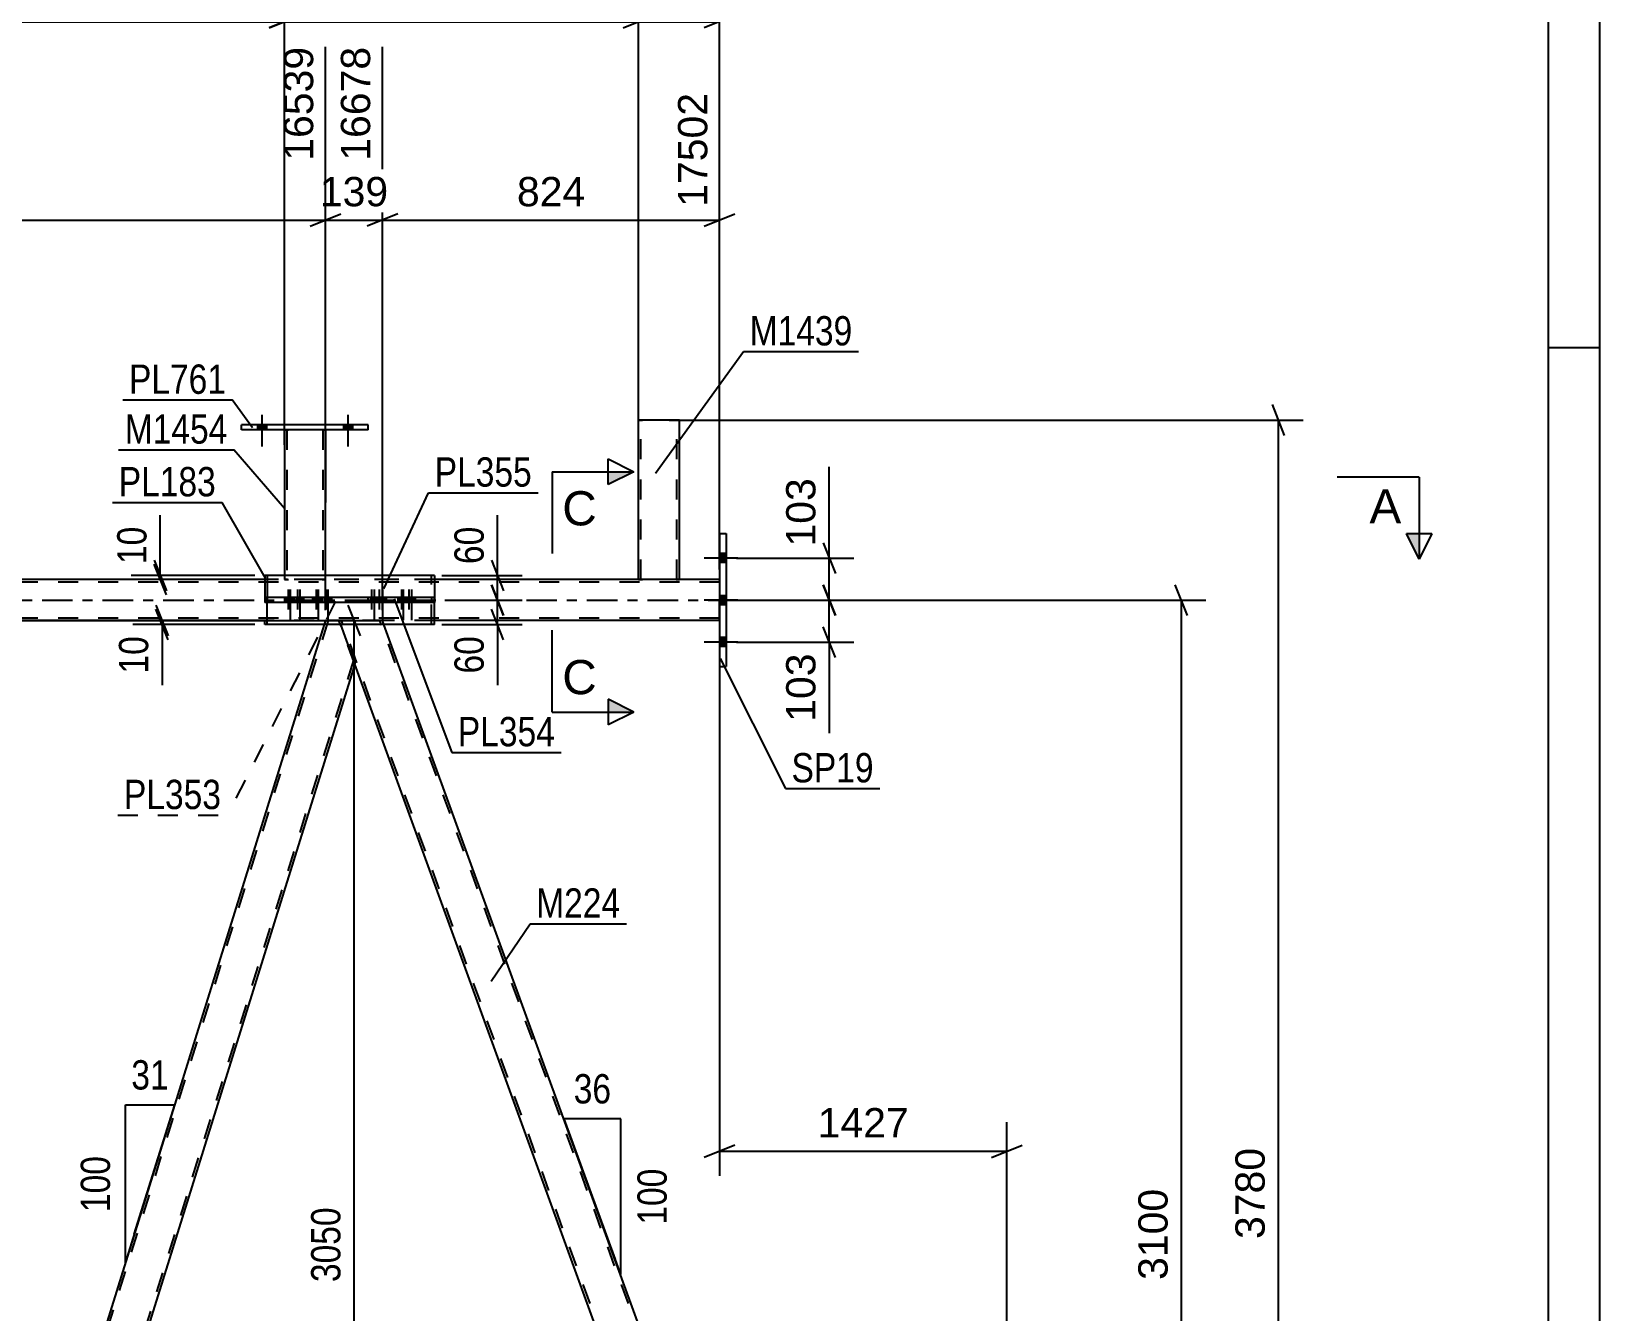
# Model space of a CAD drawing. Header units: millimetres. Extents: x -57 to 784, y -422 to 172.
# Drawn here: x 630.6 to 783.9, y -69.5 to 55.6 of the extents above; entities that cross this region are included whole.
import ezdxf

# ---------------------------------------------------------------- set-up
doc = ezdxf.new("R2010")
doc.units = ezdxf.units.MM
doc.linetypes.add('DXK_LINE_DOT2', pattern=[3.9198, 1.9599, -1.9599])
doc.linetypes.add('DXK_LINE_DOT3', pattern=[5.9187, 2.979, -0.9799, 0.9799, -0.9799])
doc.styles.add('Arial', font='ARIAL.TTF', dxfattribs={"height": 0.2})
doc.styles.add('Arial Narrow', font='ARIALN.TTF', dxfattribs={"height": 0.2})

# ---------------------------------------------------------------- blocks, each defined once
blk = doc.blocks.new('Unknown-122572092-1115')
at = {"color": 5, "linetype": 'Continuous'}
for p, q in [((783.89, -422.36), (783.89, 171.64)), ((778.89, -417.36), (778.89, 166.64)), ((783.89, 24.64), (778.89, 24.64))]:
    blk.add_line(p, q, dxfattribs=at)
blk = doc.blocks.new('Bolt-122572092-3115 - 3067')
at = {"linetype": 'Continuous'}
for points in [[(656.23, 0.24), (655.51, 0.24), (655.51, -0.24), (656.23, -0.24)], [(657.16, 0.24), (656.44, 0.24), (656.44, -0.24), (657.16, -0.24)], [(658.98, 0.24), (658.26, 0.24), (658.26, -0.24), (658.98, -0.24)], [(659.9, 0.24), (659.18, 0.24), (659.18, -0.24), (659.9, -0.24)]]:
    blk.add_hatch(color=1, dxfattribs=at).paths.add_polyline_path(points)
at = {"color": 1, "linetype": 'Continuous'}
for p, q in [((655.51, 0.24), (655.51, -0.24)), ((655.87, 1.04), (655.87, -1.96)), ((656.23, 0.24), (656.23, -0.24)), ((656.44, 0.24), (656.44, -0.24)), ((656.8, 1.04), (656.8, -1.96)), ((657.16, 0.24), (657.16, -0.24)), ((658.26, 0.24), (658.26, -0.24)), ((658.62, 1.04), (658.62, -1.96)), ((658.98, 0.24), (658.98, -0.24)), ((659.18, 0.24), (659.18, -0.24)), ((659.54, 1.04), (659.54, -1.96)), ((659.9, 0.24), (659.9, -0.24))]:
    blk.add_line(p, q, dxfattribs=at)
blk = doc.blocks.new('Part-122572092-3160 - 3067')
at = {"color": 2, "linetype": 'Continuous'}
for p, q in [((689.92, 17.6), (689.92, 17.6)), ((689.92, 2), (689.92, 17.6)), ((689.92, 17.6), (689.96, 17.6)), ((689.96, 17.6), (690.06, 17.6)), ((690.06, 17.6), (690.22, 17.6)), ((693.62, 17.6), (690.22, 17.6)), ((693.62, 17.6), (693.78, 17.6)), ((693.78, 17.6), (693.88, 17.6)), ((693.88, 17.6), (693.92, 17.6)), ((693.92, 17.6), (693.92, 17.6)), ((693.92, 2), (693.92, 17.6)), ((689.92, 2), (689.92, 2)), ((689.95, 2), (689.92, 2)), ((690.06, 2), (689.95, 2)), ((690.21, 2), (690.06, 2)), ((693.62, 2), (690.21, 2)), ((693.78, 2), (693.62, 2)), ((693.88, 2), (693.78, 2)), ((693.92, 2), (693.88, 2)), ((693.92, 2), (693.92, 2))]:
    blk.add_line(p, q, dxfattribs=at)
at = {"color": 7, "linetype": 'DXK_LINE_DOT2'}
for p, q in [((689.92, 2), (689.92, 17.6)), ((689.96, 17.6), (689.92, 17.6)), ((690.06, 17.6), (689.96, 17.6)), ((690.18, 17.6), (690.06, 17.6)), ((690.16, 2), (690.16, 17.6)), ((690.16, 2), (690.16, 17.6)), ((690.16, 17.6), (690.16, 17.6)), ((690.18, 17.6), (690.16, 17.6)), ((690.16, 17.6), (690.18, 17.6)), ((693.62, 17.6), (690.18, 17.6)), ((690.23, 17.6), (690.18, 17.6)), ((690.18, 17.6), (690.23, 17.6)), ((693.53, 17.6), (690.23, 17.6)), ((690.23, 17.6), (690.31, 17.6)), ((693.61, 17.6), (690.31, 17.6)), ((693.53, 17.6), (693.61, 17.6)), ((693.61, 17.6), (693.62, 17.6)), ((693.61, 17.6), (693.66, 17.6)), ((693.62, 17.6), (693.66, 17.6)), ((693.78, 17.6), (693.62, 17.6)), ((693.66, 17.6), (693.68, 17.6)), ((693.66, 17.6), (693.68, 17.6)), ((693.68, 2), (693.68, 17.6)), ((693.68, 2), (693.68, 17.6)), ((693.68, 17.6), (693.68, 17.6)), ((693.88, 17.6), (693.78, 17.6)), ((693.92, 17.6), (693.88, 17.6)), ((693.92, 2), (693.92, 17.6)), ((689.92, 2), (689.95, 2)), ((689.95, 2), (690.06, 2)), ((690.06, 2), (690.21, 2)), ((690.16, 2), (690.16, 2)), ((690.17, 2), (690.16, 2)), ((690.16, 2), (690.17, 2)), ((690.23, 2), (690.17, 2)), ((690.17, 2), (690.23, 2)), ((693.62, 2), (690.21, 2)), ((693.53, 2), (690.23, 2)), ((690.23, 2), (690.3, 2)), ((693.66, 2), (690.3, 2)), ((693.61, 2), (693.53, 2)), ((693.66, 2), (693.61, 2)), ((693.62, 2), (693.78, 2)), ((693.68, 2), (693.66, 2)), ((693.66, 2), (693.68, 2)), ((693.68, 2), (693.68, 2)), ((693.78, 2), (693.88, 2)), ((693.88, 2), (693.92, 2))]:
    blk.add_line(p, q, dxfattribs=at)
blk = doc.blocks.new('Part-122572092-3575 - 3067')
at = {"color": 2, "linetype": 'Continuous'}
for p, q in [((669.98, 0.24), (653.61, 0.24)), ((653.61, 0.24), (653.61, -0.24)), ((659.69, -0.24), (659.69, 0.24)), ((663.93, -0.24), (663.93, 0.24)), ((669.98, 0.24), (669.98, -0.24)), ((669.98, -0.24), (653.61, -0.24))]:
    blk.add_line(p, q, dxfattribs=at)
blk = doc.blocks.new('Part-122572092-3249 - 3067')
at = {"color": 7, "linetype": 'DXK_LINE_DOT2'}
for p, q in [((697.85, 1.76), (33.83, 1.76)), ((697.85, 2), (55.31, 2)), ((669.98, 2), (653.61, 2)), ((693.92, 2), (689.92, 2)), ((697.85, -2), (697.85, 2)), ((697.85, -1.76), (33.83, -1.76)), ((669.98, -2), (64.7, -2)), ((669.98, -2), (653.61, -2))]:
    blk.add_line(p, q, dxfattribs=at)
at = {"color": 2, "linetype": 'Continuous'}
for p, q in [((653.61, 2), (619.3, 2)), ((689.92, 2), (669.98, 2)), ((697.85, 2), (693.92, 2)), ((653.61, -2), (584.78, -2)), ((697.85, -2), (669.98, -2))]:
    blk.add_line(p, q, dxfattribs=at)
at = {"color": 7, "linetype": 'DXK_LINE_DOT3'}
blk.add_line((33.83, 0), (707.85, 0), dxfattribs=at)
blk = doc.blocks.new('Part-122572092-3274 - 3067')
at = {"color": 2, "linetype": 'Continuous'}
for p, q in [((651.11, 16.64), (651.11, 17.12)), ((663.51, 17.12), (651.11, 17.12)), ((663.51, 16.64), (663.51, 17.12)), ((663.51, 16.64), (651.11, 16.64))]:
    blk.add_line(p, q, dxfattribs=at)
blk = doc.blocks.new('Part-122572092-3279 - 3067')
at = {"color": 2, "linetype": 'Continuous'}
for p, q in [((655.31, 16.64), (655.3, 2.4)), ((659.31, 16.64), (659.3, 2.4))]:
    blk.add_line(p, q, dxfattribs=at)
at = {"color": 7, "linetype": 'DXK_LINE_DOT2'}
for p, q in [((655.31, 16.64), (655.31, 16.64)), ((655.31, 16.64), (655.31, 16.64)), ((655.31, 16.64), (655.31, 16.64)), ((655.34, 16.64), (655.31, 16.64)), ((655.31, 16.64), (655.34, 16.64)), ((655.45, 16.64), (655.34, 16.64)), ((655.34, 16.64), (655.45, 16.64)), ((655.6, 16.64), (655.45, 16.64)), ((655.45, 16.64), (655.6, 16.64)), ((655.55, 16.64), (655.54, 2)), ((655.55, 16.64), (655.55, 16.64)), ((655.56, 16.64), (655.55, 16.64)), ((655.55, 16.64), (655.56, 16.64)), ((655.62, 16.64), (655.56, 16.64)), ((655.56, 16.64), (655.62, 16.64)), ((659.01, 16.64), (655.6, 16.64)), ((659.01, 16.64), (655.6, 16.64)), ((658.92, 16.64), (655.62, 16.64)), ((655.62, 16.64), (655.69, 16.64)), ((658.99, 16.64), (655.69, 16.64)), ((658.99, 16.64), (658.92, 16.64)), ((659.05, 16.64), (658.99, 16.64)), ((658.99, 16.64), (659.05, 16.64)), ((659.01, 16.64), (659.16, 16.64)), ((659.16, 16.64), (659.01, 16.64)), ((659.07, 16.64), (659.05, 16.64)), ((659.05, 16.64), (659.07, 16.64)), ((659.07, 16.64), (659.06, 2)), ((659.07, 16.64), (659.07, 16.64)), ((659.16, 16.64), (659.27, 16.64)), ((659.27, 16.64), (659.16, 16.64)), ((659.27, 16.64), (659.31, 16.64)), ((659.31, 16.64), (659.27, 16.64)), ((659.31, 16.64), (659.31, 16.64)), ((659.31, 16.64), (659.31, 16.64)), ((659.31, 16.64), (659.31, 16.64)), ((655.3, 2.4), (655.3, 2)), ((655.34, 2), (655.3, 2)), ((655.3, 2), (655.34, 2)), ((655.44, 2), (655.34, 2)), ((655.34, 2), (655.44, 2)), ((655.6, 2), (655.44, 2)), ((655.44, 2), (655.6, 2)), ((655.56, 2), (655.54, 2)), ((655.54, 2), (655.56, 2)), ((655.61, 2), (655.56, 2)), ((655.56, 2), (655.61, 2)), ((659, 2), (655.6, 2)), ((659, 2), (655.6, 2)), ((658.91, 2), (655.61, 2)), ((655.61, 2), (655.69, 2)), ((658.99, 2), (655.69, 2)), ((658.99, 2), (658.91, 2)), ((659.04, 2), (658.99, 2)), ((658.99, 2), (659.04, 2)), ((659, 2), (659.16, 2)), ((659.16, 2), (659, 2)), ((659.06, 2), (659.04, 2)), ((659.04, 2), (659.06, 2)), ((659.16, 2), (659.26, 2)), ((659.26, 2), (659.16, 2)), ((659.26, 2), (659.3, 2)), ((659.3, 2), (659.26, 2)), ((659.3, 2.4), (659.3, 2))]:
    blk.add_line(p, q, dxfattribs=at)
blk = doc.blocks.new('Bolt-122572092-3305 - 3067')
at = {"color": 1, "linetype": 'DXK_LINE_DOT2'}
for p, q in [((663.46, 0.24), (663.46, -0.24)), ((663.82, 1.04), (663.82, -1.96)), ((664.18, 0.24), (664.18, -0.24)), ((664.2, 0.24), (664.2, -0.24)), ((664.56, 1.04), (664.56, -1.96)), ((664.92, 0.24), (664.92, -0.24)), ((666.38, 0.24), (666.38, -0.24)), ((666.74, 1.04), (666.74, -1.96)), ((667.1, 0.24), (667.1, -0.24)), ((667.12, 0.24), (667.12, -0.24)), ((667.48, 1.04), (667.48, -1.96)), ((667.84, 0.24), (667.84, -0.24))]:
    blk.add_line(p, q, dxfattribs=at)
blk = doc.blocks.new('Bolt-122572092-3306 - 3067')
at = {"color": 1, "linetype": 'DXK_LINE_DOT2'}
for p, q in [((655.31, 0.24), (655.31, -0.24)), ((655.67, 1.04), (655.67, -1.96)), ((656.03, 0.24), (656.03, -0.24)), ((656.23, 0.24), (656.23, -0.24)), ((656.59, 1.04), (656.59, -1.96)), ((656.95, 0.24), (656.95, -0.24)), ((658.05, 0.24), (658.05, -0.24)), ((658.41, 1.04), (658.41, -1.96)), ((658.77, 0.24), (658.77, -0.24)), ((658.98, 0.24), (658.98, -0.24)), ((659.34, 1.04), (659.34, -1.96)), ((659.7, 0.24), (659.7, -0.24))]:
    blk.add_line(p, q, dxfattribs=at)
blk = doc.blocks.new('Bolt-122572092-3307 - 3067')
at = {"linetype": 'Continuous'}
for points in [[(652.67, 16.64), (653.55, 16.64), (653.55, 17.12), (652.67, 17.12)], [(661.07, 16.64), (661.95, 16.64), (661.95, 17.12), (661.07, 17.12)]]:
    blk.add_hatch(color=1, dxfattribs=at).paths.add_polyline_path(points)
at = {"color": 1, "linetype": 'Continuous'}
for p, q in [((652.67, 17.12), (652.67, 16.64)), ((653.11, 18.12), (653.1, 15)), ((653.55, 17.12), (653.55, 16.64)), ((661.07, 17.12), (661.07, 16.64)), ((661.51, 18.12), (661.5, 15)), ((661.95, 17.12), (661.95, 16.64))]:
    blk.add_line(p, q, dxfattribs=at)
blk = doc.blocks.new('Part-122572092-3421 - 3067')
at = {"color": 7, "linetype": 'DXK_LINE_DOT2'}
for p, q in [((659.57, -2), (622.75, -120.12)), ((659.32, -2), (659.2, -2.4)), ((660.64, -2), (659.32, -2)), ((660.78, -2.4), (660.64, -2)), ((662.05, -5.88), (625.23, -124)), ((623.04, -118.4), (622.62, -119.75)), ((627.23, -118.4), (625.48, -124)), ((624.16, -124), (622.62, -119.75)), ((625.48, -124), (624.16, -124))]:
    blk.add_line(p, q, dxfattribs=at)
at = {"color": 2, "linetype": 'Continuous'}
for p, q in [((659.2, -2.4), (623.04, -118.4)), ((660.78, -2.4), (662.18, -6.25)), ((662.18, -6.25), (627.23, -118.4))]:
    blk.add_line(p, q, dxfattribs=at)
blk = doc.blocks.new('Bolt-122572092-3428 - 3067')
at = {"linetype": 'Continuous'}
for points in [[(652.67, 16.64), (653.55, 16.64), (653.55, 17.12), (652.67, 17.12)], [(661.07, 16.64), (661.95, 16.64), (661.95, 17.12), (661.07, 17.12)]]:
    blk.add_hatch(color=1, dxfattribs=at).paths.add_polyline_path(points)
at = {"color": 1, "linetype": 'Continuous'}
for p, q in [((652.67, 17.12), (652.67, 16.64)), ((653.11, 18.12), (653.1, 15)), ((653.55, 17.12), (653.55, 16.64)), ((661.07, 17.12), (661.07, 16.64)), ((661.51, 18.12), (661.5, 15)), ((661.95, 17.12), (661.95, 16.64))]:
    blk.add_line(p, q, dxfattribs=at)
blk = doc.blocks.new('Part-122572092-3495 - 3067')
at = {"color": 2, "linetype": 'Continuous'}
for p, q in [((697.85, 6.5), (698.49, 6.5)), ((697.85, 6.5), (697.85, -6.5)), ((698.49, 6.5), (698.49, -6.5)), ((697.85, -6.5), (698.49, -6.5))]:
    blk.add_line(p, q, dxfattribs=at)
blk = doc.blocks.new('Part-122572092-3515 - 3067')
at = {"color": 7, "linetype": 'DXK_LINE_DOT2'}
for p, q in [((664.89, -2), (660.64, -2)), ((662.18, -6.25), (660.64, -2)), ((705.3, -124), (660.89, -2)), ((709.04, -124), (664.64, -2)), ((665.04, -2.4), (664.89, -2)), ((705.3, -124), (705.32, -124))]:
    blk.add_line(p, q, dxfattribs=at)
at = {"color": 2, "linetype": 'Continuous'}
for p, q in [((709.3, -124), (665.04, -2.4)), ((705.04, -124), (662.18, -6.25)), ((709.26, -124), (705.04, -124)), ((709.3, -124), (709.26, -124))]:
    blk.add_line(p, q, dxfattribs=at)
blk = doc.blocks.new('Part-122572092-3560 - 3067')
at = {"color": 2, "linetype": 'Continuous'}
for p, q in [((669.98, 2.4), (653.61, 2.4)), ((653.61, 2.4), (653.61, 0.24)), ((669.98, 2.4), (669.98, 0.24)), ((653.61, -2.4), (653.61, -0.24)), ((669.98, -2.4), (669.98, -0.24)), ((669.98, -2.4), (653.61, -2.4))]:
    blk.add_line(p, q, dxfattribs=at)
at = {"color": 7, "linetype": 'DXK_LINE_DOT2'}
for p, q in [((653.61, -0.24), (653.61, 0.24)), ((669.98, -0.24), (669.98, 0.24))]:
    blk.add_line(p, q, dxfattribs=at)
blk = doc.blocks.new('Part-122572092-3586 - 3067')
at = {"color": 2, "linetype": 'Continuous'}
for p, q in [((653.4, 2.4), (653.4, 2)), ((653.61, 2.4), (653.4, 2.4)), ((653.4, -2.4), (653.4, -2)), ((653.61, -2.4), (653.4, -2.4))]:
    blk.add_line(p, q, dxfattribs=at)
at = {"color": 7, "linetype": 'DXK_LINE_DOT2'}
for p, q in [((653.4, 2), (653.4, -2)), ((669.7, 2.4), (653.61, 2.4)), ((669.7, -2.4), (669.7, 2.4)), ((669.7, -2.4), (653.61, -2.4))]:
    blk.add_line(p, q, dxfattribs=at)
blk = doc.blocks.new('Part-122572092-3601 - 3067')
at = {"color": 7, "linetype": 'DXK_LINE_DOT2'}
for p, q in [((669.7, 0.24), (653.4, 0.24)), ((653.4, 0.24), (653.4, -0.24)), ((659.66, 0.24), (659.66, -0.24)), ((663.49, -0.24), (663.49, 0.24)), ((669.7, 0.24), (669.7, -0.24)), ((669.7, -0.24), (653.4, -0.24))]:
    blk.add_line(p, q, dxfattribs=at)
blk = doc.blocks.new('Bolt-122572092-3649 - 3067')
at = {"linetype": 'Continuous'}
for points in [[(698.49, 3.66), (698.49, 4.54), (697.85, 4.54), (697.85, 3.66)], [(698.49, 3.66), (698.49, 4.54), (697.85, 4.54), (697.85, 3.66)], [(698.49, 3.66), (698.49, 4.54), (697.85, 4.54), (697.85, 3.66)], [(698.49, -0.46), (698.49, 0.42), (697.85, 0.42), (697.85, -0.46)], [(698.49, -0.46), (698.49, 0.42), (697.85, 0.42), (697.85, -0.46)], [(698.49, -4.54), (698.49, -3.66), (697.85, -3.66), (697.85, -4.54)], [(698.49, -4.54), (698.49, -3.66), (697.85, -3.66), (697.85, -4.54)], [(698.49, -4.54), (698.49, -3.66), (697.85, -3.66), (697.85, -4.54)]]:
    blk.add_hatch(color=1, dxfattribs=at).paths.add_polyline_path(points)
at = {"color": 1, "linetype": 'Continuous'}
for p, q in [((699.65, 4.1), (696.33, 4.1)), ((699.65, 4.1), (696.33, 4.1)), ((699.65, 4.1), (696.33, 4.1)), ((698.49, 4.54), (697.85, 4.54)), ((698.49, 4.54), (697.85, 4.54)), ((698.49, 4.54), (697.85, 4.54)), ((698.49, 3.66), (697.85, 3.66)), ((698.49, 3.66), (697.85, 3.66)), ((698.49, 3.66), (697.85, 3.66)), ((698.49, 0.42), (697.85, 0.42)), ((698.49, 0.42), (697.85, 0.42)), ((699.65, -0.02), (696.33, -0.02)), ((699.65, -0.02), (696.33, -0.02)), ((698.49, -0.46), (697.85, -0.46)), ((698.49, -0.46), (697.85, -0.46)), ((699.65, -4.1), (696.33, -4.1)), ((699.65, -4.1), (696.33, -4.1)), ((699.65, -4.1), (696.33, -4.1)), ((698.49, -3.66), (697.85, -3.66)), ((698.49, -3.66), (697.85, -3.66)), ((698.49, -3.66), (697.85, -3.66)), ((698.49, -4.54), (697.85, -4.54)), ((698.49, -4.54), (697.85, -4.54)), ((698.49, -4.54), (697.85, -4.54))]:
    blk.add_line(p, q, dxfattribs=at)
blk = doc.blocks.new('Bolt-122572092-3668 - 3067')
at = {"linetype": 'Continuous'}
for points in [[(664.43, 0.24), (663.71, 0.24), (663.71, -0.24), (664.43, -0.24)], [(665.25, 0.24), (664.53, 0.24), (664.53, -0.24), (665.25, -0.24)], [(667.27, 0.24), (666.55, 0.24), (666.55, -0.24), (667.27, -0.24)], [(668.1, 0.24), (667.38, 0.24), (667.38, -0.24), (668.1, -0.24)]]:
    blk.add_hatch(color=1, dxfattribs=at).paths.add_polyline_path(points)
at = {"color": 1, "linetype": 'Continuous'}
for p, q in [((663.71, 0.24), (663.71, -0.24)), ((664.07, 1.04), (664.07, -1.96)), ((664.43, 0.24), (664.43, -0.24)), ((664.53, 0.24), (664.53, -0.24)), ((664.89, 1.04), (664.89, -1.96)), ((665.25, 0.24), (665.25, -0.24)), ((666.55, 0.24), (666.55, -0.24)), ((666.91, 1.04), (666.91, -1.96)), ((667.27, 0.24), (667.27, -0.24)), ((667.38, 0.24), (667.38, -0.24)), ((667.74, 1.04), (667.74, -1.96)), ((668.1, 0.24), (668.1, -0.24))]:
    blk.add_line(p, q, dxfattribs=at)
blk = doc.blocks.new('StraightDimension-122572092-4482 - 3067')
at = {"color": 7, "linetype": 'Continuous'}
for p, q in [((753.09, 16.1), (751.89, 19.1)), ((692.92, 17.6), (754.89, 17.6)), ((752.49, -133.6), (752.49, 17.6)), ((751.89, -132.1), (753.09, -135.1)), ((623.76, -133.6), (754.89, -133.6))]:
    blk.add_line(p, q, dxfattribs=at)
at = {"color": 0}
blk.add_wipeout([(751.74, -52.96), (747.54, -52.96), (747.54, -63.05), (751.74, -63.05)], dxfattribs=at)
at = {"color": 3, "style": 'Arial'}
blk.add_text('3780', height=2.865, rotation=90.0002, dxfattribs=at).set_placement((751.14, -62.45))
blk = doc.blocks.new('StraightDimension-122572092-15052 - 3067')
at = {"color": 7, "linetype": 'Continuous'}
for p, q in [((698.85, 0), (745.4, 0)), ((743.6, -1.5), (742.4, 1.5)), ((743, -124), (743, 0)), ((742.4, -122.5), (743.6, -125.5)), ((708.17, -124), (745.4, -124))]:
    blk.add_line(p, q, dxfattribs=at)
at = {"color": 0}
blk.add_wipeout([(742.25, -56.95), (738.05, -56.95), (738.05, -67.05), (742.25, -67.05)], dxfattribs=at)
at = {"color": 3, "style": 'Arial'}
blk.add_text('3100', height=2.865, rotation=90.0002, dxfattribs=at).set_placement((741.65, -66.45))
blk = doc.blocks.new('StraightDimension-122572092-3928 - 3067')
at = {"color": 7, "linetype": 'Continuous'}
for p, q in [((642.74, -0.5), (643.94, -3.5)), ((643.94, -3.9), (642.74, -0.9)), ((652.61, -2), (640.49, -2)), ((652.4, -2.4), (640.49, -2.4)), ((643.34, -2.4), (643.34, -2))]:
    blk.add_line(p, q, dxfattribs=at)
at = {"color": 0}
blk.add_wipeout([(642.59, -2.93), (638.39, -2.93), (638.39, -7.78), (642.59, -7.78)], dxfattribs=at)
at = {"color": 7, "linetype": 'Continuous'}
blk.add_line((643.34, -2.4), (643.34, -8.31), dxfattribs=at)
blk.add_line((643.34, -2.4), (643.34, -8.31), dxfattribs=at)
at = {"color": 3, "style": 'Arial Narrow'}
blk.add_text('10', height=2.863, rotation=90.0002, dxfattribs=at).set_placement((641.99, -7.18))
blk = doc.blocks.new('StraightDimension-122572092-3956 - 3067')
at = {"color": 7, "linetype": 'Continuous'}
for p, q in [((662.73, -3.5), (661.53, -0.5)), ((348.81, -2), (664.53, -2)), ((662.13, -124), (662.13, -2))]:
    blk.add_line(p, q, dxfattribs=at)
at = {"color": 0}
blk.add_wipeout([(661.38, -58.74), (657.18, -58.74), (657.18, -67.26), (661.38, -67.26)], dxfattribs=at)
at = {"color": 3, "style": 'Arial Narrow'}
blk.add_text('3050', height=2.863, rotation=90.0002, dxfattribs=at).set_placement((660.78, -66.66))
blk = doc.blocks.new('StraightDimension-122572092-3967 - 3067')
at = {"color": 7, "linetype": 'Continuous'}
for p, q in [((642.57, 3.9), (643.77, 0.9)), ((643.77, 0.5), (642.57, 3.5)), ((652.4, 2.4), (640.32, 2.4)), ((652.61, 2), (640.32, 2)), ((643.17, 2), (643.17, 2.4))]:
    blk.add_line(p, q, dxfattribs=at)
at = {"color": 0}
blk.add_wipeout([(642.42, 7.78), (638.22, 7.78), (638.22, 2.92), (642.42, 2.92)], dxfattribs=at)
at = {"color": 7, "linetype": 'Continuous'}
blk.add_line((643.17, 2.4), (643.17, 8.31), dxfattribs=at)
blk.add_line((643.17, 2.4), (643.17, 8.31), dxfattribs=at)
at = {"color": 3, "style": 'Arial Narrow'}
blk.add_text('10', height=2.863, rotation=90.0002, dxfattribs=at).set_placement((641.82, 3.52))
blk = doc.blocks.new('StraightDimension-122572092-3995 - 3067')
at = {"color": 7, "linetype": 'Continuous'}
for p, q in [((675.54, 3.9), (676.74, 0.9)), ((670.7, 2.4), (678.54, 2.4)), ((676.14, 0), (676.14, 2.4)), ((676.74, -1.5), (675.54, 1.5)), ((670.98, 0), (678.54, 0))]:
    blk.add_line(p, q, dxfattribs=at)
at = {"color": 0}
blk.add_wipeout([(675.39, 7.78), (671.19, 7.78), (671.19, 2.92), (675.39, 2.92)], dxfattribs=at)
at = {"color": 7, "linetype": 'Continuous'}
blk.add_line((676.14, 2.4), (676.14, 8.31), dxfattribs=at)
blk.add_line((676.14, 2.4), (676.14, 8.31), dxfattribs=at)
at = {"color": 3, "style": 'Arial Narrow'}
blk.add_text('60', height=2.863, rotation=90.0002, dxfattribs=at).set_placement((674.79, 3.52))
blk = doc.blocks.new('StraightDimension-122572092-4007 - 3067')
at = {"color": 7, "linetype": 'Continuous'}
for p, q in [((675.54, 1.5), (676.74, -1.5)), ((670.98, 0), (678.54, 0)), ((676.74, -3.9), (675.54, -0.9)), ((676.14, -2.4), (676.14, 0)), ((670.7, -2.4), (678.54, -2.4))]:
    blk.add_line(p, q, dxfattribs=at)
at = {"color": 0}
blk.add_wipeout([(675.39, -2.93), (671.19, -2.93), (671.19, -7.78), (675.39, -7.78)], dxfattribs=at)
at = {"color": 7, "linetype": 'Continuous'}
blk.add_line((676.14, -2.4), (676.14, -8.31), dxfattribs=at)
blk.add_line((676.14, -2.4), (676.14, -8.31), dxfattribs=at)
at = {"color": 3, "style": 'Arial Narrow'}
blk.add_text('60', height=2.863, rotation=90.0002, dxfattribs=at).set_placement((674.79, -7.18))
blk = doc.blocks.new('StraightDimension-122572092-4050 - 3067')
at = {"color": 7, "linetype": 'Continuous'}
for p, q in [((664.89, -1), (664.89, 54.06)), ((697.85, 3), (697.85, 49.56)), ((666.39, 37.74), (663.39, 36.54)), ((664.89, 37.14), (697.85, 37.14)), ((696.35, 36.54), (699.35, 37.74))]:
    blk.add_line(p, q, dxfattribs=at)
at = {"color": 0, "linetype": 'Continuous'}
blk.add_wipeout([(697.25, 50.16), (693.05, 50.16), (693.05, 37.84), (697.25, 37.84)], dxfattribs=at)
at = {"color": 0}
blk.add_wipeout([(685.31, 37.89), (685.31, 42.09), (677.44, 42.09), (677.44, 37.89)], dxfattribs=at)
at = {"color": 3, "linetype": 'Continuous', "style": 'Arial'}
blk.add_text('17502', height=2.865, rotation=90.0002, dxfattribs=at).set_placement((696.65, 38.44))
at = {"color": 3, "style": 'Arial'}
blk.add_text('824', height=2.865, dxfattribs=at).set_placement((678.04, 38.49))
blk = doc.blocks.new('StraightDimension-122572092-4059 - 3067')
at = {"color": 7, "linetype": 'Continuous'}
for p, q in [((659.32, -1), (659.32, 54.06)), ((664.89, -1), (664.89, 54.06)), ((657.82, 36.54), (660.82, 37.74)), ((659.32, 37.14), (664.89, 37.14)), ((666.39, 37.74), (663.39, 36.54))]:
    blk.add_line(p, q, dxfattribs=at)
at = {"color": 0}
blk.add_wipeout([(666.04, 37.89), (666.04, 42.09), (658.17, 42.09), (658.17, 37.89)], dxfattribs=at)
at = {"color": 3, "style": 'Arial'}
blk.add_text('139', height=2.865, dxfattribs=at).set_placement((658.77, 38.49))
at = {"color": 0, "linetype": 'Continuous'}
blk.add_wipeout([(664.29, 54.66), (660.09, 54.66), (660.09, 42.34), (664.29, 42.34)], dxfattribs=at)
at = {"color": 3, "linetype": 'Continuous', "style": 'Arial'}
blk.add_text('16678', height=2.865, rotation=90.0002, dxfattribs=at).set_placement((663.69, 42.94))
blk = doc.blocks.new('StraightDimension-122572092-4080 - 3067')
at = {"color": 7, "linetype": 'Continuous'}
for p, q in [((579.76, -1), (579.76, 54.06)), ((659.32, -1), (659.32, 54.06)), ((581.26, 37.74), (578.26, 36.54)), ((579.76, 37.14), (659.32, 37.14)), ((657.82, 36.54), (660.82, 37.74))]:
    blk.add_line(p, q, dxfattribs=at)
at = {"color": 0, "linetype": 'Continuous'}
blk.add_wipeout([(658.72, 54.66), (654.52, 54.66), (654.52, 42.34), (658.72, 42.34)], dxfattribs=at)
at = {"color": 0}
blk.add_wipeout([(624.59, 37.89), (624.59, 42.09), (614.49, 42.09), (614.49, 37.89)], dxfattribs=at)
at = {"color": 3, "linetype": 'Continuous', "style": 'Arial'}
blk.add_text('16539', height=2.865, rotation=90.0002, dxfattribs=at).set_placement((658.12, 42.94))
at = {"color": 3, "style": 'Arial'}
blk.add_text('1989', height=2.865, dxfattribs=at).set_placement((615.09, 38.49))
blk = doc.blocks.new('AngleDimension-122572092-16996 - 3067')
at = {"color": 7, "linetype": 'Continuous'}
for p, q in [((639.76, -49.34), (644.58, -49.34)), ((639.76, -64.81), (644.58, -49.34)), ((639.76, -64.81), (639.76, -49.34)), ((640.63, -61.99), (644.58, -49.34))]:
    blk.add_line(p, q, dxfattribs=at)
at = {"color": 0}
for points in [[(644.59, -48.44), (644.59, -44.24), (639.74, -44.24), (639.74, -48.44)], [(638.86, -53.74), (634.66, -53.74), (634.66, -60.42), (638.86, -60.42)]]:
    blk.add_wipeout(points, dxfattribs=at)
at = {"color": 3, "style": 'Arial Narrow'}
blk.add_text('31', height=2.863, dxfattribs=at).set_placement((640.34, -47.84))
blk.add_text('100', height=2.863, rotation=90.0002, dxfattribs=at).set_placement((638.26, -59.82))
blk = doc.blocks.new('StraightDimension-122572092-4414 - 3067')
at = {"color": 7, "linetype": 'Continuous'}
for p, q in [((615.3, 16.31), (615.3, 68.95)), ((655.3, 15.16), (655.3, 68.95)), ((616.8, 57.13), (613.8, 55.93)), ((653.8, 55.93), (656.8, 57.13)), ((615.3, 56.53), (655.3, 56.53))]:
    blk.add_line(p, q, dxfattribs=at)
at = {"color": 0, "linetype": 'Continuous'}
blk.add_wipeout([(654.7, 69.55), (650.5, 69.55), (650.5, 57.23), (654.7, 57.23)], dxfattribs=at)
at = {"color": 0}
blk.add_wipeout([(640.35, 57.28), (640.35, 61.48), (630.26, 61.48), (630.26, 57.28)], dxfattribs=at)
at = {"color": 3, "linetype": 'Continuous', "style": 'Arial'}
blk.add_text('16438', height=2.865, rotation=90.0002, dxfattribs=at).set_placement((654.1, 57.83))
at = {"color": 3, "style": 'Arial'}
blk.add_text('1000', height=2.865, dxfattribs=at).set_placement((630.86, 57.88))
blk = doc.blocks.new('StraightDimension-122572092-4422 - 3067')
at = {"color": 7, "linetype": 'Continuous'}
for p, q in [((655.3, 15.16), (655.3, 68.95)), ((689.92, 16.17), (689.92, 68.95)), ((656.8, 57.13), (653.8, 55.93)), ((688.42, 55.93), (691.42, 57.13)), ((655.3, 56.53), (689.92, 56.53))]:
    blk.add_line(p, q, dxfattribs=at)
at = {"color": 0, "linetype": 'Continuous'}
blk.add_wipeout([(689.32, 69.55), (685.12, 69.55), (685.12, 57.23), (689.32, 57.23)], dxfattribs=at)
at = {"color": 0}
blk.add_wipeout([(676.55, 57.28), (676.55, 61.48), (668.68, 61.48), (668.68, 57.28)], dxfattribs=at)
at = {"color": 3, "linetype": 'Continuous', "style": 'Arial'}
blk.add_text('17304', height=2.865, rotation=90.0002, dxfattribs=at).set_placement((688.72, 57.83))
at = {"color": 3, "style": 'Arial'}
blk.add_text('865', height=2.865, dxfattribs=at).set_placement((669.28, 57.88))
blk = doc.blocks.new('StraightDimension-122572092-4430 - 3067')
at = {"color": 7, "linetype": 'Continuous'}
for p, q in [((697.85, 3), (697.85, 73.45)), ((689.92, 16.17), (689.92, 68.95)), ((688.42, 55.93), (691.42, 57.13)), ((699.35, 57.13), (696.35, 55.93)), ((689.92, 56.53), (697.85, 56.53))]:
    blk.add_line(p, q, dxfattribs=at)
at = {"color": 0}
blk.add_wipeout([(697.82, 57.28), (697.82, 61.48), (689.95, 61.48), (689.95, 57.28)], dxfattribs=at)
at = {"color": 3, "style": 'Arial'}
blk.add_text('198', height=2.865, dxfattribs=at).set_placement((690.55, 57.88))
at = {"color": 0, "linetype": 'Continuous'}
blk.add_wipeout([(697.25, 74.05), (693.05, 74.05), (693.05, 61.73), (697.25, 61.73)], dxfattribs=at)
at = {"color": 3, "linetype": 'Continuous', "style": 'Arial'}
blk.add_text('17502', height=2.865, rotation=90.0002, dxfattribs=at).set_placement((696.65, 62.33))
blk = doc.blocks.new('StraightDimension-122572092-4437 - 3067')
at = {"color": 7, "linetype": 'Continuous'}
for p, q in [((707.97, 5.6), (709.17, 2.6)), ((699.49, 4.1), (710.97, 4.1)), ((708.57, 0), (708.57, 4.1)), ((699.49, 0), (710.97, 0)), ((709.17, -1.5), (707.97, 1.5))]:
    blk.add_line(p, q, dxfattribs=at)
at = {"color": 0}
blk.add_wipeout([(707.82, 12.5), (703.62, 12.5), (703.62, 4.62), (707.82, 4.62)], dxfattribs=at)
at = {"color": 7, "linetype": 'Continuous'}
blk.add_line((708.57, 4.1), (708.57, 13.02), dxfattribs=at)
blk.add_line((708.57, 4.1), (708.57, 13.02), dxfattribs=at)
at = {"color": 3, "style": 'Arial'}
blk.add_text('103', height=2.865, rotation=90.0002, dxfattribs=at).set_placement((707.22, 5.23))
blk = doc.blocks.new('StraightDimension-122572092-4445 - 3067')
at = {"color": 7, "linetype": 'Continuous'}
for p, q in [((699.49, 0), (710.97, 0)), ((707.97, 1.5), (709.17, -1.5)), ((708.57, -4.1), (708.57, 0)), ((709.17, -5.6), (707.97, -2.6)), ((699.49, -4.1), (710.97, -4.1))]:
    blk.add_line(p, q, dxfattribs=at)
at = {"color": 0}
blk.add_wipeout([(707.82, -4.63), (703.62, -4.63), (703.62, -12.5), (707.82, -12.5)], dxfattribs=at)
at = {"color": 7, "linetype": 'Continuous'}
blk.add_line((708.57, -4.1), (708.57, -13.02), dxfattribs=at)
blk.add_line((708.57, -4.1), (708.57, -13.02), dxfattribs=at)
at = {"color": 3, "style": 'Arial'}
blk.add_text('103', height=2.865, rotation=90.0002, dxfattribs=at).set_placement((707.22, -11.9))
blk = doc.blocks.new('StraightDimension-122572092-4492 - 3067')
at = {"color": 7, "linetype": 'Continuous'}
for p, q in [((697.85, -3), (697.85, -56.27)), ((725.92, -123), (725.92, -51.02)), ((699.35, -53.27), (696.35, -54.47)), ((724.42, -54.47), (727.42, -53.27)), ((697.85, -53.87), (725.92, -53.87))]:
    blk.add_line(p, q, dxfattribs=at)
at = {"color": 0}
blk.add_wipeout([(716.93, -53.12), (716.93, -48.92), (706.84, -48.92), (706.84, -53.12)], dxfattribs=at)
at = {"color": 3, "style": 'Arial'}
blk.add_text('1427', height=2.865, dxfattribs=at).set_placement((707.44, -52.52))
blk = doc.blocks.new('AngleDimension-122572092-17002 - 3067')
at = {"color": 7, "linetype": 'Continuous'}
for p, q in [((687.66, -64.47), (682.64, -50.7)), ((688.18, -50.7), (682.64, -50.7)), ((688.18, -65.92), (682.64, -50.7)), ((688.18, -65.92), (688.18, -50.7))]:
    blk.add_line(p, q, dxfattribs=at)
at = {"color": 0}
for points in [[(687.84, -49.8), (687.84, -45.6), (682.99, -45.6), (682.99, -49.8)], [(693.28, -54.97), (689.08, -54.97), (689.08, -61.65), (693.28, -61.65)]]:
    blk.add_wipeout(points, dxfattribs=at)
at = {"color": 3, "style": 'Arial Narrow'}
blk.add_text('36', height=2.863, dxfattribs=at).set_placement((683.59, -49.2))
blk.add_text('100', height=2.863, rotation=90.0002, dxfattribs=at).set_placement((692.68, -61.05))
blk = doc.blocks.new('Mark-122572092-3156 - 3067')
at = {"color": 0}
blk.add_wipeout([(710.84, 24.89), (710.84, 27.89), (700.79, 27.89), (700.79, 24.89)], dxfattribs=at)
blk.add_wipeout([(710.84, 24.89), (710.84, 27.89), (700.79, 27.89), (700.79, 24.89)], dxfattribs=at)
at = {"color": 30, "linetype": 'Continuous'}
for p, q in [((691.6, 12.41), (700.19, 24.29)), ((700.19, 24.29), (711.44, 24.29))]:
    blk.add_line(p, q, dxfattribs=at)
at = {"color": 3, "style": 'Arial Narrow'}
blk.add_text('M1439', height=2.863, dxfattribs=at).set_placement((700.79, 24.89))
blk = doc.blocks.new('Mark-122572092-3270 - 3067')
at = {"color": 0}
blk.add_wipeout([(649.61, 20.16), (649.61, 23.16), (640.11, 23.16), (640.11, 20.16)], dxfattribs=at)
blk.add_wipeout([(649.61, 20.16), (649.61, 23.16), (640.11, 23.16), (640.11, 20.16)], dxfattribs=at)
at = {"color": 30, "linetype": 'Continuous'}
for p in [(639.51, 19.56), (652.19, 16.84)]:
    blk.add_line(p, (650.21, 19.56), dxfattribs=at)
at = {"color": 3, "style": 'Arial Narrow'}
blk.add_text('PL761', height=2.863, dxfattribs=at).set_placement((640.11, 20.16))
blk = doc.blocks.new('Mark-122572092-3275 - 3067')
at = {"color": 0}
blk.add_wipeout([(649.75, 15.29), (649.75, 18.29), (639.7, 18.29), (639.7, 15.29)], dxfattribs=at)
blk.add_wipeout([(649.75, 15.29), (649.75, 18.29), (639.7, 18.29), (639.7, 15.29)], dxfattribs=at)
at = {"color": 30, "linetype": 'Continuous'}
for p in [(639.1, 14.69), (655.3, 8.95)]:
    blk.add_line(p, (650.35, 14.69), dxfattribs=at)
at = {"color": 3, "style": 'Arial Narrow'}
blk.add_text('M1454', height=2.863, dxfattribs=at).set_placement((639.7, 15.29))
blk = doc.blocks.new('Mark-122572092-3491 - 3067')
at = {"color": 0}
blk.add_wipeout([(712.92, -17.82), (712.92, -14.82), (704.88, -14.82), (704.88, -17.82)], dxfattribs=at)
blk.add_wipeout([(712.92, -17.82), (712.92, -14.82), (704.88, -14.82), (704.88, -17.82)], dxfattribs=at)
at = {"color": 30, "linetype": 'Continuous'}
for p, q in [((697.91, -5.7), (704.28, -18.42)), ((704.28, -18.42), (713.52, -18.42))]:
    blk.add_line(p, q, dxfattribs=at)
at = {"color": 3, "style": 'Arial Narrow'}
blk.add_text('SP19', height=2.863, dxfattribs=at).set_placement((704.88, -17.82))
blk = doc.blocks.new('Mark-122572092-3511 - 3067')
at = {"color": 0}
blk.add_wipeout([(688.14, -31.04), (688.14, -28.04), (679.92, -28.04), (679.92, -31.04)], dxfattribs=at)
blk.add_wipeout([(688.14, -31.04), (688.14, -28.04), (679.92, -28.04), (679.92, -31.04)], dxfattribs=at)
at = {"color": 30, "linetype": 'Continuous'}
for p, q in [((675.53, -37.25), (679.32, -31.64)), ((679.32, -31.64), (688.74, -31.64))]:
    blk.add_line(p, q, dxfattribs=at)
at = {"color": 3, "style": 'Arial Narrow'}
blk.add_text('M224', height=2.863, dxfattribs=at).set_placement((679.92, -31.04))
blk = doc.blocks.new('Mark-122572092-3597 - 3067')
at = {"color": 0}
blk.add_wipeout([(649.12, -20.43), (649.12, -17.43), (639.62, -17.43), (639.62, -20.43)], dxfattribs=at)
blk.add_wipeout([(649.12, -20.43), (649.12, -17.43), (639.62, -17.43), (639.62, -20.43)], dxfattribs=at)
at = {"color": 30, "linetype": 'DXK_LINE_DOT2'}
for p in [(660.31, -0.12), (639.02, -21.03)]:
    blk.add_line(p, (649.72, -21.03), dxfattribs=at)
at = {"color": 3, "style": 'Arial Narrow'}
blk.add_text('PL353', height=2.863, dxfattribs=at).set_placement((639.62, -20.43))
blk = doc.blocks.new('Mark-122572092-3556 - 3067')
at = {"color": 0}
blk.add_wipeout([(679.5, 11.09), (679.5, 14.09), (670, 14.09), (670, 11.09)], dxfattribs=at)
blk.add_wipeout([(679.5, 11.09), (679.5, 14.09), (670, 14.09), (670, 11.09)], dxfattribs=at)
at = {"color": 30, "linetype": 'Continuous'}
for p, q in [((665.04, 1.11), (669.4, 10.49)), ((669.4, 10.49), (680.1, 10.49))]:
    blk.add_line(p, q, dxfattribs=at)
at = {"color": 3, "style": 'Arial Narrow'}
blk.add_text('PL355', height=2.863, dxfattribs=at).set_placement((670, 11.09))
blk = doc.blocks.new('Mark-122572092-3571 - 3067')
at = {"color": 0}
blk.add_wipeout([(681.76, -14.29), (681.76, -11.29), (672.26, -11.29), (672.26, -14.29)], dxfattribs=at)
blk.add_wipeout([(681.76, -14.29), (681.76, -11.29), (672.26, -11.29), (672.26, -14.29)], dxfattribs=at)
at = {"color": 30, "linetype": 'Continuous'}
for p, q in [((666.02, 0.12), (671.66, -14.89)), ((671.66, -14.89), (682.36, -14.89))]:
    blk.add_line(p, q, dxfattribs=at)
at = {"color": 3, "style": 'Arial Narrow'}
blk.add_text('PL354', height=2.863, dxfattribs=at).set_placement((672.26, -14.29))
blk = doc.blocks.new('Mark-122572092-3582 - 3067')
at = {"color": 0}
blk.add_wipeout([(648.62, 10.14), (648.62, 13.14), (639.11, 13.14), (639.11, 10.14)], dxfattribs=at)
blk.add_wipeout([(648.62, 10.14), (648.62, 13.14), (639.11, 13.14), (639.11, 10.14)], dxfattribs=at)
at = {"color": 30, "linetype": 'Continuous'}
for p in [(638.51, 9.54), (653.45, 2.15)]:
    blk.add_line(p, (649.22, 9.54), dxfattribs=at)
at = {"color": 3, "style": 'Arial Narrow'}
blk.add_text('PL183', height=2.863, dxfattribs=at).set_placement((639.11, 10.14))
blk = doc.blocks.new('SectionMark-122572092-4883 - 3067')
at = {"linetype": 'Continuous'}
blk.add_hatch(color=6, dxfattribs=at).paths.add_polyline_path([(764.99, 6.5), (766.24, 6.5), (766.24, 4)])
at = {"color": 6, "linetype": 'Continuous'}
for p, q in [((766.24, 12), (758.24, 12)), ((766.24, 12), (766.24, 4)), ((764.99, 6.5), (767.49, 6.5)), ((766.24, 4), (764.99, 6.5)), ((767.49, 6.5), (766.24, 4))]:
    blk.add_line(p, q, dxfattribs=at)
at = {"color": 0, "linetype": 'Continuous'}
blk.add_wipeout([(764.49, 7.5), (764.49, 11), (761.38, 11), (761.38, 7.5)], dxfattribs=at)
at = {"color": 3, "linetype": 'Continuous', "style": 'Arial'}
blk.add_text('A', height=3.34, dxfattribs=at).set_placement((761.38, 7.5))
blk = doc.blocks.new('SectionMark-122572092-4889 - 3067')
at = {"linetype": 'Continuous'}
for points in [[(686.97, 11.3), (686.97, 12.55), (689.47, 12.55)], [(686.97, -10.95), (686.97, -9.7), (689.47, -10.95)]]:
    blk.add_hatch(color=6, dxfattribs=at).paths.add_polyline_path(points)
at = {"color": 6, "linetype": 'Continuous'}
for p, q in [((681.47, 12.55), (681.47, 4.55)), ((681.47, 12.55), (689.47, 12.55)), ((686.97, 11.3), (686.97, 13.8)), ((686.97, 13.8), (689.47, 12.55)), ((689.47, 12.55), (686.97, 11.3)), ((681.47, -10.95), (681.47, -2.95)), ((689.47, -10.95), (686.97, -9.7)), ((686.97, -9.7), (686.97, -12.2)), ((681.47, -10.95), (689.47, -10.95)), ((689.47, -10.95), (686.97, -12.2))]:
    blk.add_line(p, q, dxfattribs=at)
at = {"color": 0, "linetype": 'Continuous'}
for points in [[(685.84, 7.3), (685.84, 10.8), (682.47, 10.8), (682.47, 7.3)], [(685.84, -9.2), (685.84, -5.7), (682.47, -5.7), (682.47, -9.2)]]:
    blk.add_wipeout(points, dxfattribs=at)
at = {"color": 3, "linetype": 'Continuous', "style": 'Arial'}
for p in [(682.47, 7.3), (682.47, -9.2)]:
    blk.add_text('C', height=3.34, dxfattribs=at).set_placement(p)

msp = doc.modelspace()

# ---------------------------------------------------------------- block references
for name in ['Unknown-122572092-1115', 'Part-122572092-3274 - 3067', 'Bolt-122572092-3307 - 3067', 'Bolt-122572092-3428 - 3067', 'Part-122572092-3160 - 3067', 'Part-122572092-3279 - 3067', 'Part-122572092-3495 - 3067', 'Bolt-122572092-3649 - 3067', 'Part-122572092-3249 - 3067', 'Part-122572092-3586 - 3067', 'Part-122572092-3560 - 3067', 'Part-122572092-3601 - 3067', 'Part-122572092-3575 - 3067', 'Bolt-122572092-3306 - 3067', 'Bolt-122572092-3115 - 3067', 'Bolt-122572092-3305 - 3067', 'Bolt-122572092-3668 - 3067', 'Part-122572092-3421 - 3067', 'Part-122572092-3515 - 3067']:
    msp.add_blockref(name, (0, 0))

# ---------------------------------------------------------------- next in the draw order: block references
msp.add_blockref('StraightDimension-122572092-4482 - 3067', (0, 0))

# ---------------------------------------------------------------- next in the draw order: block references
for name in ['StraightDimension-122572092-3967 - 3067', 'StraightDimension-122572092-15052 - 3067', 'StraightDimension-122572092-3928 - 3067']:
    msp.add_blockref(name, (0, 0))

# ---------------------------------------------------------------- next in the draw order: block references
msp.add_blockref('StraightDimension-122572092-3956 - 3067', (0, 0))

# ---------------------------------------------------------------- next in the draw order: block references
for name in ['StraightDimension-122572092-3995 - 3067', 'Mark-122572092-3511 - 3067', 'AngleDimension-122572092-16996 - 3067', 'AngleDimension-122572092-17002 - 3067']:
    msp.add_blockref(name, (0, 0))

# ---------------------------------------------------------------- next in the draw order: block references
msp.add_blockref('StraightDimension-122572092-4007 - 3067', (0, 0))

# ---------------------------------------------------------------- next in the draw order: block references
msp.add_blockref('StraightDimension-122572092-4050 - 3067', (0, 0))

# ---------------------------------------------------------------- next in the draw order: block references
msp.add_blockref('StraightDimension-122572092-4059 - 3067', (0, 0))

# ---------------------------------------------------------------- next in the draw order: block references
for name in ['StraightDimension-122572092-4080 - 3067', 'Mark-122572092-3556 - 3067', 'Mark-122572092-3571 - 3067']:
    msp.add_blockref(name, (0, 0))

# ---------------------------------------------------------------- next in the draw order: block references
for name in ['StraightDimension-122572092-4414 - 3067', 'Mark-122572092-3597 - 3067']:
    msp.add_blockref(name, (0, 0))

# ---------------------------------------------------------------- next in the draw order: block references
for name in ['StraightDimension-122572092-4422 - 3067', 'Mark-122572092-3270 - 3067']:
    msp.add_blockref(name, (0, 0))

# ---------------------------------------------------------------- next in the draw order: block references
for name in ['StraightDimension-122572092-4430 - 3067', 'Mark-122572092-3275 - 3067']:
    msp.add_blockref(name, (0, 0))

# ---------------------------------------------------------------- next in the draw order: block references
for name in ['Mark-122572092-3582 - 3067', 'StraightDimension-122572092-4437 - 3067']:
    msp.add_blockref(name, (0, 0))

# ---------------------------------------------------------------- next in the draw order: block references
for name in ['Mark-122572092-3156 - 3067', 'StraightDimension-122572092-4445 - 3067']:
    msp.add_blockref(name, (0, 0))

# ---------------------------------------------------------------- next in the draw order: block references
for name in ['SectionMark-122572092-4883 - 3067', 'StraightDimension-122572092-4492 - 3067']:
    msp.add_blockref(name, (0, 0))

# ---------------------------------------------------------------- next in the draw order: block references
for name in ['SectionMark-122572092-4889 - 3067', 'Mark-122572092-3491 - 3067']:
    msp.add_blockref(name, (0, 0))

doc.saveas('drawing.dxf')
